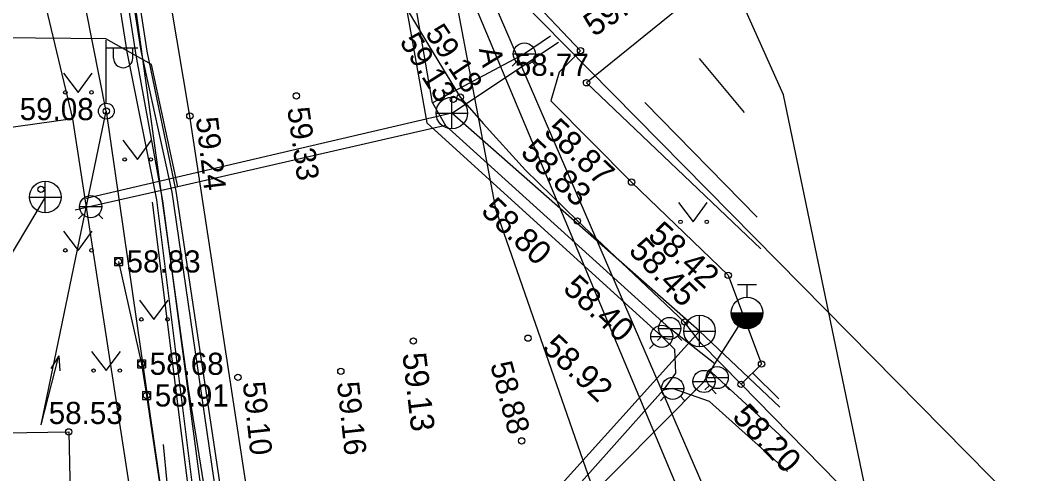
# Model space of a CAD drawing. Extents: x 640470 to 641709, y 6457253 to 6458140.
# Drawn here: x 641510.76 to 641542.72, y 6457731.06 to 6457745.41 of the extents above; entities that cross this region are included whole.
import ezdxf

# ---------------------------------------------------------------- set-up
doc = ezdxf.new("R2010")
doc.units = 0
for name, color, linetype in [('AED', 7, 'Continuous'), ('HALJASTUS', 7, 'Continuous'), ('HOONE', 7, 'Continuous'), ('KKAEV', 7, 'Continuous'), ('KORGUS', 7, 'Continuous'), ('KPKAABEL', 7, 'Continuous'), ('KTRASS', 7, 'Continuous'), ('MOOTPIIR', 7, 'Continuous'), ('MPKAABEL', 7, 'Continuous'), ('MPOHULIIN', 7, 'Continuous'), ('PIIR', 7, 'Continuous'), ('POST', 7, 'Continuous'), ('SITRASS', 7, 'Continuous'), ('TEE', 7, 'Continuous'), ('VKAEV', 7, 'Continuous'), ('VTRASS', 7, 'Continuous')]:
    doc.layers.add(name, color=color, linetype=linetype)

msp = doc.modelspace()

# ---------------------------------------------------------------- linework, layer by layer
at = {"layer": 'AED'}
for p, q in [((641513.743, 6457737.903), (641513.743, 6457737.653)), ((641513.743, 6457737.903), (641513.993, 6457737.903)), ((641513.993, 6457737.903), (641513.993, 6457737.653)), ((641513.743, 6457737.653), (641513.993, 6457737.653)), ((641514.472, 6457734.664), (641514.472, 6457734.414)), ((641514.472, 6457734.664), (641514.722, 6457734.664)), ((641514.722, 6457734.664), (641514.722, 6457734.414)), ((641514.472, 6457734.414), (641514.722, 6457734.414)), ((641514.634, 6457733.661), (641514.634, 6457733.411)), ((641514.634, 6457733.661), (641514.884, 6457733.661)), ((641514.884, 6457733.661), (641514.884, 6457733.411)), ((641514.634, 6457733.411), (641514.884, 6457733.411))]:
    msp.add_line(p, q, dxfattribs=at)
for points in [[(641521.173, 6457800.24), (641519.63, 6457799.49), (641517.95, 6457796.12), (641525.206, 6457747.59), (641529.903, 6457750.875), (641530.303, 6457750.386), (641533.135, 6457747.043), (641528.686, 6457743.434), (641534.202, 6457738.177)], [(641513.868, 6457737.778), (641514.597, 6457734.539), (641514.759, 6457733.536), (641518.514, 6457708.214)]]:
    msp.add_lwpolyline(points, dxfattribs=at)
at = {"layer": 'HALJASTUS'}
for p, q in [((641533.683, 6457742.488), (641532.26, 6457744.2)), ((641512.125, 6457743.736), (641512.589, 6457743.129)), ((641512.589, 6457743.129), (641513.034, 6457743.736)), ((641530.533, 6457742.809), (641534.081, 6457739.175)), ((641514.005, 6457741.615), (641514.468, 6457741.008)), ((641514.468, 6457741.008), (641514.914, 6457741.615)), ((641531.599, 6457739.639), (641532.062, 6457739.033)), ((641532.062, 6457739.033), (641532.508, 6457739.639)), ((641512.125, 6457738.736), (641512.589, 6457738.129)), ((641512.589, 6457738.129), (641513.034, 6457738.736)), ((641514.53, 6457736.551), (641514.993, 6457735.944)), ((641514.993, 6457735.944), (641515.439, 6457736.551)), ((641513.02, 6457734.931), (641513.483, 6457734.324)), ((641513.483, 6457734.324), (641513.929, 6457734.931))]:
    msp.add_line(p, q, dxfattribs=at)
msp.add_lwpolyline([(641518.637, 6457708.358), (641515.412, 6457730.786), (641515.293, 6457731.983)], dxfattribs=at)
for centre in [(641512.188, 6457743.129), (641513.017, 6457743.129), (641514.067, 6457741.008), (641514.896, 6457741.008), (641531.661, 6457739.033), (641532.49, 6457739.033), (641512.188, 6457738.129), (641513.017, 6457738.129), (641514.592, 6457735.944), (641515.421, 6457735.944), (641513.082, 6457734.324), (641513.911, 6457734.324)]:
    msp.add_circle(centre, 0.055, dxfattribs=at)
at = {"layer": 'HOONE'}
msp.add_lwpolyline([(641508.957, 6457732.329), (641512.296, 6457732.384), (641512.492, 6457723.453), (641510.338, 6457723.405)], dxfattribs=at)
at = {"layer": 'KKAEV'}
for p, q in [((641524.421, 6457741.977), (641524.421, 6457742.977)), ((641523.921, 6457742.477), (641524.921, 6457742.477)), ((641511.553, 6457739.318), (641511.553, 6457740.318)), ((641511.053, 6457739.818), (641512.053, 6457739.818)), ((641532.261, 6457735.074), (641532.261, 6457736.074)), ((641531.761, 6457735.574), (641532.761, 6457735.574))]:
    msp.add_line(p, q, dxfattribs=at)
for centre in [(641524.421, 6457742.477), (641511.553, 6457739.818), (641532.261, 6457735.574)]:
    msp.add_circle(centre, 0.5, dxfattribs=at)
at = {"layer": 'KORGUS'}
for centre in [(641528.494, 6457744.45), (641528.686, 6457743.434), (641519.5, 6457743.02), (641524.47, 6457742.91), (641524.69, 6457742.98), (641513.485, 6457742.537), (641516.13, 6457742.38), (641530.109, 6457740.29), (641511.416, 6457740.063), (641528.396, 6457739.06), (641528.396, 6457739.06), (641513.868, 6457737.778), (641533.17, 6457737.34), (641531.79, 6457735.86), (641531.79, 6457735.86), (641523.203, 6457735.26), (641526.835, 6457735.35), (641514.597, 6457734.539), (641534.224, 6457734.53), (641520.908, 6457734.301), (641517.65, 6457734.11), (641533.575, 6457733.89), (641514.759, 6457733.536), (641512.296, 6457732.384), (641526.63, 6457732.1)]:
    msp.add_circle(centre, 0.1, dxfattribs=at)
at = {"layer": 'KPKAABEL'}
for points in [[(641493.986, 6457836.893), (641495.013, 6457833.711), (641496.003, 6457828.177), (641497.54, 6457822.826), (641499.618, 6457814.927), (641500.528, 6457812.154), (641502.889, 6457804.828), (641503.457, 6457800.806), (641507.437, 6457786.64), (641508.672, 6457780.497), (641509.24, 6457776.733), (641510.171, 6457770.826), (641511.921, 6457760.288), (641512.497, 6457756.658), (641514.419, 6457744.306), (641515.261, 6457739.696), (641516.578, 6457729.785), (641518.908, 6457714.47), (641521.149, 6457698.951), (641523.42, 6457683.199), (641525.459, 6457667.681), (641528.079, 6457651.201), (641531.083, 6457633.791)], [(641531.469, 6457632.367), (641528.298, 6457651.339), (641525.684, 6457667.764), (641523.683, 6457683.423), (641521.47, 6457699.059), (641519.085, 6457714.581), (641517.034, 6457729.913), (641515.567, 6457739.972), (641514.588, 6457744.447), (641512.673, 6457756.706), (641512.25, 6457760.384), (641509.454, 6457776.798), (641507.702, 6457786.746), (641503.624, 6457800.835), (641503.068, 6457804.92), (641499.774, 6457815.018), (641498.625, 6457820.085), (641496.261, 6457828.21), (641495.19, 6457833.775), (641494.127, 6457837.014)], [(641531.107, 6457631.96), (641527.747, 6457651.211), (641525.239, 6457667.576), (641520.901, 6457698.948), (641518.624, 6457714.444), (641516.335, 6457729.681), (641515.084, 6457739.728), (641514.141, 6457744.416), (641512.209, 6457756.606), (641511.601, 6457760.247), (641509.94, 6457770.719), (641509.05, 6457776.733), (641508.435, 6457780.406), (641507.114, 6457786.574), (641503.293, 6457800.752), (641502.67, 6457804.833), (641499.406, 6457814.829), (641497.274, 6457822.729), (641495.803, 6457828.15), (641494.826, 6457833.6), (641493.848, 6457836.719)]]:
    msp.add_lwpolyline(points, dxfattribs=at)
at = {"layer": 'KTRASS'}
for p, q in [((641511.553, 6457739.818), (641508.502, 6457734.725)), ((641530.715, 6457735.408), (641531.415, 6457735.408)), ((641530.817, 6457735.16), (641530.678, 6457735.02)), ((641531.312, 6457735.16), (641531.452, 6457735.02)), ((641531.061, 6457733.758), (641531.761, 6457733.758)), ((641531.164, 6457733.511), (641531.024, 6457733.371)), ((641531.659, 6457733.511), (641531.798, 6457733.371))]:
    msp.add_line(p, q, dxfattribs=at)
for points in [[(641520.398, 6457803.689), (641513.831, 6457801.567), (641513.318, 6457800.902), (641518.273, 6457772.247), (641523.633, 6457742.167), (641531.065, 6457735.408), (641531.473, 6457735.007), (641531.497, 6457734.24), (641531.106, 6457733.703), (641527.843, 6457730.034), (641531.361, 6457707.627), (641536.249, 6457671.793), (641537.913, 6457659.133), (641544.107, 6457632.003), (641544.107, 6457632.003), (641552.262, 6457605.013), (641556.958, 6457595.581), (641562.85, 6457582.909), (641568.859, 6457571.012), (641568.859, 6457571.012), (641571.908, 6457566.221), (641575.486, 6457561.757), (641599.413, 6457548.498)], [(641532.261, 6457735.574), (641524.421, 6457742.477), (641527.796, 6457744.723)], [(641524.421, 6457742.477), (641512.842, 6457739.77)], [(641543.686, 6457631.863), (641537.452, 6457659.017), (641535.793, 6457671.695), (641530.927, 6457707.562), (641527.316, 6457730.083), (641532.261, 6457735.574), (641534.804, 6457733.17)], [(641535.05, 6457731.128), (641532.579, 6457733.344), (641531.411, 6457733.758), (641531.106, 6457733.703)]]:
    msp.add_lwpolyline(points, dxfattribs=at)
for centre in [(641531.065, 6457735.408), (641531.411, 6457733.758)]:
    msp.add_circle(centre, 0.35, dxfattribs=at)
at = {"layer": 'MOOTPIIR'}
msp.add_lwpolyline([(641552.283, 6457634.272), (641547.08, 6457660.876), (641539.334, 6457721.843), (641534.918, 6457743.054), (641533.135, 6457747.043), (641529.903, 6457750.875), (641526.724, 6457756.434), (641522.201, 6457795.671), (641521.173, 6457800.24), (641519.419, 6457808.043), (641513.808, 6457831.606), (641513.388, 6457832.768), (641513.167, 6457835.846)], dxfattribs=at)
at = {"layer": 'MPKAABEL'}
msp.add_lwpolyline([(641514.935, 6457739.651), (641516.176, 6457729.734), (641518.459, 6457714.472), (641520.673, 6457698.936), (641522.842, 6457683.366), (641525.045, 6457667.568), (641527.579, 6457651.187), (641531.056, 6457630.811), (641534.126, 6457619.015), (641538.623, 6457608.28), (641545.928, 6457594.483), (641552.428, 6457581.903), (641558.981, 6457569.517), (641566.152, 6457556.557), (641571.388, 6457547.22), (641572.456, 6457545.851), (641573.371, 6457545.79), (641578.829, 6457547.667), (641587.743, 6457551.929), (641595.943, 6457556.721)], dxfattribs=at)
at = {"layer": 'MPOHULIIN'}
for p, q in [((641511.419, 6457732.611), (641511.985, 6457734.788)), ((641511.985, 6457734.788), (641511.726, 6457734.39)), ((641511.985, 6457734.788), (641512.015, 6457734.314)), ((641511.356, 6457732.369), (641511.356, 6457732.369))]:
    msp.add_line(p, q, dxfattribs=at)
for points in [[(641513.485, 6457742.537), (641504.228, 6457789.224), (641493.25, 6457836.397), (641490.966, 6457845.745)], [(641511.419, 6457732.611), (641513.485, 6457742.537)], [(641513.485, 6457742.537), (641521.036, 6457690.232), (641529.28, 6457634.603), (641551.055, 6457581.229), (641578.049, 6457520.7), (641577.369, 6457517.138)]]:
    msp.add_lwpolyline(points, dxfattribs=at)
at = {"layer": 'PIIR'}
for points in [[(641531.8, 6457619.98), (641521.28, 6457657.34), (641517.69, 6457708.17), (641512.42, 6457742.29), (641493.42, 6457821.86), (641507.79, 6457851.19)], [(641507.42, 6457835.6), (641515.96, 6457807.06), (641518.05, 6457796.06), (641525.03, 6457747.64), (641536.78, 6457720.49), (641542.7, 6457682.43), (641546.3, 6457659.06), (641548.28, 6457651.52), (641555.7, 6457623.17)]]:
    msp.add_lwpolyline(points, dxfattribs=at)
for points in [[(641562.02, 6457777.06), (641529.46, 6457750.93), (641525.03, 6457747.64), (641554.9, 6457717.34), (641559.95, 6457718.38), (641582.73, 6457755.04)], [(641517.69, 6457708.17), (641512.42, 6457742.29), (641488.27, 6457738.91), (641493.21, 6457704.9)]]:
    msp.add_lwpolyline(points, close=True, dxfattribs=at)
at = {"layer": 'POST'}
for p, q in [((641513.485, 6457742.787), (641513.485, 6457744.787)), ((641513.485, 6457744.537), (641514.485, 6457744.537)), ((641513.712, 6457744.216), (641513.712, 6457744.537)), ((641514.324, 6457744.216), (641514.324, 6457744.537)), ((641513.485, 6457742.537), (641513.485, 6457742.537))]:
    msp.add_line(p, q, dxfattribs=at)
msp.add_circle((641513.485, 6457742.537), 0.25, dxfattribs=at)
msp.add_arc((641514.018, 6457744.216), 0.306, 180, 0, dxfattribs=at)
at = {"layer": 'SITRASS'}
for points in [[(641549.6, 6457640.155), (641547.326, 6457641.933), (641539.101, 6457666.215), (641535.601, 6457688.789), (641530.744, 6457725.265), (641525.822, 6457739.395), (641522.809, 6457755.321), (641519.855, 6457772.82), (641517.155, 6457795.989), (641519.434, 6457800.275)], [(641516.27, 6457794.42), (641516.11, 6457793.48), (641517.24, 6457785.85), (641518.75, 6457775.49), (641521.05, 6457759.84), (641524.48, 6457747.53), (641524.75, 6457746.85), (641533.92, 6457724.99), (641534.31, 6457723.61)], [(641531.865, 6457630.954), (641528.492, 6457651.393), (641525.958, 6457667.785), (641523.892, 6457683.435), (641521.666, 6457699.05), (641519.303, 6457714.735), (641517.203, 6457729.951), (641515.695, 6457740.001), (641514.782, 6457744.433), (641512.9, 6457756.624)]]:
    msp.add_lwpolyline(points, dxfattribs=at)
at = {"layer": 'TEE'}
for points in [[(641565.947, 6457558.754), (641554.415, 6457580.255), (641543.942, 6457600.827), (641541.31, 6457605.057), (641537.386, 6457605.034), (641535.727, 6457608.519), (641536.393, 6457609.784), (641540.866, 6457612.169), (641536.489, 6457626.864), (641533.08, 6457641.4), (641529.68, 6457657.98), (641525.48, 6457681.14), (641522.27, 6457701.43), (641519.22, 6457722.14), (641516.13, 6457742.38), (641513.46, 6457758.27), (641510.83, 6457773.76), (641507.22, 6457792.03), (641504.29, 6457804.4), (641500.53, 6457820.13), (641495.91, 6457837.52)], [(641521.513, 6457662.701), (641523.12, 6457662.94), (641524.93, 6457667.85), (641524.12, 6457677.38), (641518.95, 6457715.98), (641516.09, 6457733.76), (641513.81, 6457750.22), (641510.06, 6457772.15), (641506.79, 6457788.58), (641501.53, 6457813.58), (641497.832, 6457826.61), (641496.083, 6457832.85)], [(641516.542, 6457798.38), (641518.098, 6457799.16), (641518.447, 6457798.14), (641517.103, 6457795.25), (641517.358, 6457791.52), (641518.947, 6457779.76), (641523.101, 6457753.08), (641524.36, 6457748.18), (641525.406, 6457745.81), (641526.779, 6457746.27), (641528.494, 6457744.45), (641527.822, 6457743.77), (641527.556, 6457742.86), (641530.109, 6457740.29), (641533.17, 6457737.34), (641534.224, 6457734.53), (641533.575, 6457733.89), (641532.315, 6457735.18), (641531.79, 6457735.86)], [(641516.542, 6457798.38), (641515.167, 6457796.98), (641514.831, 6457796.49), (641514.006, 6457795.34), (641513.664, 6457794.43), (641513.59, 6457793.36), (641514.185, 6457790.032), (641516.235, 6457779.36), (641516.94, 6457774.97), (641520.14, 6457757.76), (641521.049, 6457753.11), (641522.27, 6457747.22), (641522.662, 6457746.34), (641523.681, 6457744.62), (641524.69, 6457742.98), (641525.408, 6457742.14), (641526.749, 6457740.67), (641528.396, 6457739.06), (641531.79, 6457735.86)], [(641533.938, 6457734.248), (641534.772, 6457733.432)], [(641542.229, 6457644.05), (641541.107, 6457650.11), (641540.339, 6457656.44), (641539.749, 6457663.02), (641539.445, 6457666.78), (641539.684, 6457666.83), (641539.683, 6457672.47), (641539.127, 6457672.45), (641539.116, 6457673.54), (641539.059, 6457674.97), (641538.465, 6457682.08), (641536.58, 6457695.41), (641535.545, 6457704.2), (641535.44, 6457705.43), (641534.19, 6457717.34), (641533.749, 6457722.11), (641533.875, 6457726.07), (641534, 6457726.44), (641534.648, 6457727.48), (641535.169, 6457727.03), (641536.447, 6457728.78), (641537.648, 6457729.74), (641533.575, 6457733.89)]]:
    msp.add_lwpolyline(points, dxfattribs=at)
at = {"layer": 'VKAEV'}
for p, q in [((641526.368, 6457744.345), (641527.068, 6457744.345)), ((641526.47, 6457744.097), (641526.331, 6457743.958)), ((641526.965, 6457744.097), (641527.105, 6457743.958)), ((641512.641, 6457739.514), (641513.341, 6457739.514)), ((641512.743, 6457739.267), (641512.604, 6457739.127)), ((641513.238, 6457739.267), (641513.378, 6457739.127)), ((641533.465, 6457737.048), (641534.065, 6457737.048)), ((641533.765, 6457736.648), (641533.765, 6457737.048)), ((641533.265, 6457736.148), (641534.265, 6457736.148)), ((641530.968, 6457735.658), (641531.668, 6457735.658)), ((641531.071, 6457735.41), (641530.931, 6457735.271)), ((641531.566, 6457735.41), (641531.705, 6457735.271)), ((641532.054, 6457733.979), (641532.754, 6457733.979)), ((641532.471, 6457734.104), (641533.171, 6457734.104)), ((641532.157, 6457733.731), (641532.017, 6457733.592)), ((641532.573, 6457733.857), (641532.434, 6457733.717)), ((641532.652, 6457733.731), (641532.791, 6457733.592)), ((641533.068, 6457733.857), (641533.208, 6457733.717))]:
    msp.add_line(p, q, dxfattribs=at)
for centre, radius in [((641526.718, 6457744.345), 0.35), ((641512.991, 6457739.514), 0.35), ((641533.765, 6457736.148), 0.5), ((641531.318, 6457735.658), 0.35), ((641532.404, 6457733.979), 0.35), ((641532.821, 6457734.104), 0.35)]:
    msp.add_circle(centre, radius, dxfattribs=at)
for radius in [0.475, 0.45, 0.425, 0.4, 0.375, 0.35, 0.325, 0.3, 0.275, 0.25, 0.225, 0.2, 0.175, 0.15, 0.125, 0.1, 0.075, 0.05]:
    msp.add_arc((641533.765, 6457736.148), radius, 180, 0, dxfattribs=at)
at = {"layer": 'VTRASS'}
for points in [[(641523.806, 6457742.798), (641518.709, 6457772.362), (641513.462, 6457801.779), (641514.597, 6457802.203), (641520.314, 6457804.062)], [(641515.753, 6457740.145), (641514.915, 6457744.01), (641513.47, 6457744.822), (641510.133, 6457744.86), (641506.721, 6457744.108)], [(641527.542, 6457744.912), (641526.718, 6457744.345), (641523.806, 6457742.798), (641524.221, 6457742.08)], [(641532.751, 6457734.533), (641531.318, 6457735.658), (641524.221, 6457742.08), (641515.753, 6457740.145), (641512.991, 6457739.514), (641512.503, 6457739.403)], [(641551.014, 6457610.917), (641544.597, 6457632.023), (641538.376, 6457659.154), (641536.742, 6457671.655), (641531.836, 6457707.785), (641528.286, 6457729.824), (641532.404, 6457733.979), (641532.61, 6457734.307), (641532.751, 6457734.533), (641533.765, 6457736.148)], [(641532.61, 6457734.307), (641532.821, 6457734.104), (641534.924, 6457732.171)]]:
    msp.add_lwpolyline(points, dxfattribs=at)

# ---------------------------------------------------------------- texts
at = {"layer": 'KORGUS'}
for s, height, rotation, p in [('59.02', 0.75, 33.9581, (641528.92, 6457744.871)), ('59.18', 0.7, 303.6719, (641523.556, 6457744.996)), ('59.13', 0.7, 302.2131, (641522.748, 6457744.733)), ('59.33', 0.7, 278.1521, (641519.209, 6457742.62)), ('59.24', 0.7, 276.622, (641516.319, 6457742.317)), ('58.87', 0.75, 316.7038, (641527.298, 6457741.835)), ('58.83', 0.75, 316.6558, (641526.561, 6457741.189)), ('58.80', 0.75, 316.5679, (641525.31, 6457739.333)), ('58.42', 0.75, 317.9033, (641530.591, 6457738.555)), ('58.45', 0.75, 314.2351, (641529.985, 6457738.089)), ('58.40', 0.75, 317.4906, (641527.903, 6457736.873)), ('58.92', 0.75, 316.8188, (641527.24, 6457734.996)), ('59.13', 0.75, 276.6296, (641522.856, 6457734.855)), ('58.88', 0.7, 284.8254, (641525.631, 6457734.516)), ('59.10', 0.7, 276.0921, (641517.802, 6457733.943)), ('59.16', 0.7, 276.0921, (641520.786, 6457733.943)), ('58.20', 0.75, 314.0074, (641533.262, 6457732.831))]:
    msp.add_text(s, height=height, rotation=rotation, dxfattribs=at).set_placement(p)
for s, p in [(' 58.77', (641526.153, 6457743.653)), ('59.08', (641510.743, 6457742.25)), (' 58.83', (641513.868, 6457737.428)), (' 58.68', (641514.597, 6457734.189)), (' 58.91', (641514.759, 6457733.186)), (' 58.53', (641511.402, 6457732.633))]:
    msp.add_text(s, height=0.7, dxfattribs=at).set_placement(p)
at = {"layer": 'TEE'}
msp.add_text('A', height=0.7, rotation=281.5782, dxfattribs=at).set_placement((641525.277, 6457744.503))

doc.saveas('drawing.dxf')
